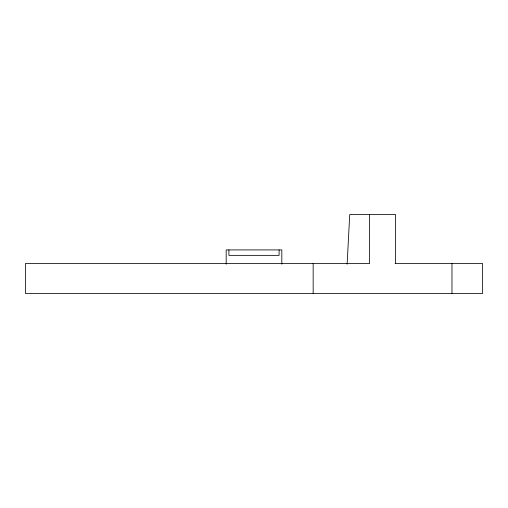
<?xml version="1.0" encoding="UTF-8"?>
<svg xmlns="http://www.w3.org/2000/svg" width="508" height="508" viewBox="0 0 508 508"><rect width="100%" height="100%" fill="white"/><g stroke="black" fill="none" stroke-linecap="round" stroke-linejoin="round"><path stroke-width="0.76" d="M347.123 264.23L349.733 214.541L395.522 214.541L395.522 263.525M395.129 263.525L482.6 263.525L482.6 293.459L25.4 293.459L25.4 263.525L369.614 263.525L369.614 214.541M451.974 263.525L451.974 293.459M313.163 263.525L313.163 293.459M281.819 264.204L281.819 249.917L226.181 249.917L226.181 264.204M279.102 249.917L279.102 255.359L228.898 255.359L228.898 249.917"/></g></svg>
